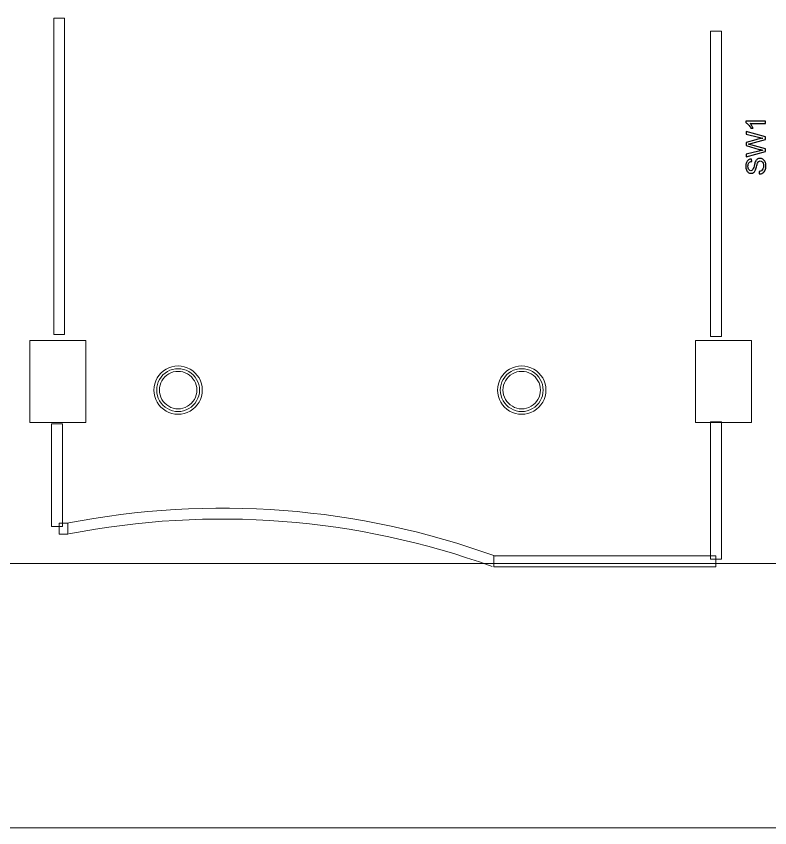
# Model space of a CAD drawing. Header units: millimetres. Extents: x -62 to 58, y -47 to 48.
# Drawn here: x 16.11 to 33.65, y -41.97 to -23.07 of the extents above; entities that cross this region are included whole.
import ezdxf

# ---------------------------------------------------------------- set-up
doc = ezdxf.new("R2010")
doc.units = ezdxf.units.MM
doc.header["$MEASUREMENT"] = 0
for name, color, linetype in [('BG_OUTLINE', 7, 'Continuous'), ('PG_SILKSCREEN_TOP', 7, 'Continuous'), ('PIN_SOLDERMASK_TOP', 7, 'Continuous'), ('RD_SILKSCREEN_TOP', 7, 'Continuous')]:
    doc.layers.add(name, color=color, linetype=linetype)

msp = doc.modelspace()

# ---------------------------------------------------------------- linework, layer by layer
at = {"layer": 'BG_OUTLINE', "lineweight": 9}
for points, knots in [([(-39.9999, -35.8165), (-39.9999, -35.8165), (-39.9999, 34.1833), (-39.9999, 34.1833), (-39.9999, 34.1833), (-39.9999, 34.1833), (39.9999, 34.1833), (39.9999, 34.1833), (39.9999, 34.1833), (39.9999, 34.1833), (39.9999, -35.8165), (39.9999, -35.8165), (39.9999, -35.8165), (39.9999, -35.8165), (-39.9999, -35.8165), (-39.9999, -35.8165)], [0, 0, 0, 0, 0.25, 0.25, 0.25, 0.25, 0.5, 0.5, 0.5, 0.5, 0.75, 0.75, 0.75, 0.75, 1, 1, 1, 1]), ([(20.3753, -31.7756), (20.3753, -31.5974), (20.2803, -31.4327), (20.1259, -31.3436), (20.1259, -31.3436), (19.9716, -31.2544), (19.7814, -31.2544), (19.627, -31.3436), (19.627, -31.3436), (19.4727, -31.4327), (19.3776, -31.5974), (19.3776, -31.7756), (19.3776, -31.7756), (19.3776, -31.9538), (19.4727, -32.1185), (19.627, -32.2076), (19.627, -32.2076), (19.7814, -32.2968), (19.9716, -32.2968), (20.1259, -32.2076), (20.1259, -32.2076), (20.2803, -32.1185), (20.3753, -31.9538), (20.3753, -31.7756)], [0, 0, 0, 0, 0.1666667, 0.1666667, 0.1666667, 0.1666667, 0.3333333, 0.3333333, 0.3333333, 0.3333333, 0.5, 0.5, 0.5, 0.5, 0.6666667, 0.6666667, 0.6666667, 0.6666667, 0.8333333, 0.8333333, 0.8333333, 0.8333333, 1, 1, 1, 1]), ([(28.3754, -31.7756), (28.3754, -31.5974), (28.2803, -31.4327), (28.1259, -31.3435), (28.1259, -31.3435), (27.9715, -31.2544), (27.7814, -31.2544), (27.627, -31.3435), (27.627, -31.3435), (27.4726, -31.4327), (27.3775, -31.5974), (27.3775, -31.7756), (27.3775, -31.7756), (27.3775, -31.9538), (27.4726, -32.1185), (27.627, -32.2077), (27.627, -32.2077), (27.7814, -32.2968), (27.9715, -32.2968), (28.1259, -32.2077), (28.1259, -32.2077), (28.2803, -32.1185), (28.3754, -31.9538), (28.3754, -31.7756)], [0, 0, 0, 0, 0.1666667, 0.1666667, 0.1666667, 0.1666667, 0.3333333, 0.3333333, 0.3333333, 0.3333333, 0.5, 0.5, 0.5, 0.5, 0.6666667, 0.6666667, 0.6666667, 0.6666667, 0.8333333, 0.8333333, 0.8333333, 0.8333333, 1, 1, 1, 1])]:
    msp.add_open_spline(points, degree=3, knots=knots, dxfattribs=at)
at = {"layer": 'BG_OUTLINE', "lineweight": 20}
msp.add_open_spline([(12.5292, -41.9667), (12.5292, -41.9667), (39.9999, -41.9667), (39.9999, -41.9667)], degree=3, dxfattribs=at)
at = {"layer": 'PG_SILKSCREEN_TOP', "lineweight": 9}
for points, knots in [([(16.9808, -23.114), (16.9808, -23.114), (17.2348, -23.114), (17.2348, -23.114), (17.2348, -23.114), (17.2348, -23.114), (17.2348, -30.48), (17.2348, -30.48), (17.2348, -30.48), (17.2348, -30.48), (16.9808, -30.48), (16.9808, -30.48), (16.9808, -30.48), (16.9808, -30.48), (16.9808, -23.114), (16.9808, -23.114)], [0, 0, 0, 0, 0.25, 0.25, 0.25, 0.25, 0.5, 0.5, 0.5, 0.5, 0.75, 0.75, 0.75, 0.75, 1, 1, 1, 1]), ([(32.2716, -23.4188), (32.2716, -23.4188), (32.5256, -23.4188), (32.5256, -23.4188), (32.5256, -23.4188), (32.5256, -23.4188), (32.5256, -30.5308), (32.5256, -30.5308), (32.5256, -30.5308), (32.5256, -30.5308), (32.2716, -30.5308), (32.2716, -30.5308), (32.2716, -30.5308), (32.2716, -30.5308), (32.2716, -23.4188), (32.2716, -23.4188)], [0, 0, 0, 0, 0.25, 0.25, 0.25, 0.25, 0.5, 0.5, 0.5, 0.5, 0.75, 0.75, 0.75, 0.75, 1, 1, 1, 1]), ([(19.3131, -31.7756), (19.3131, -31.5743), (19.4205, -31.3883), (19.5948, -31.2877), (19.5948, -31.2877), (19.7691, -31.1871), (19.9838, -31.1871), (20.1582, -31.2877), (20.1582, -31.2877), (20.3325, -31.3883), (20.4398, -31.5743), (20.4398, -31.7756)], [0, 0, 0, 0, 0.3333333, 0.3333333, 0.3333333, 0.3333333, 0.6666667, 0.6666667, 0.6666667, 0.6666667, 1, 1, 1, 1]), ([(20.3128, -31.7756), (20.3128, -31.6197), (20.2297, -31.4756), (20.0947, -31.3977), (20.0947, -31.3977), (19.9596, -31.3197), (19.7933, -31.3197), (19.6583, -31.3977), (19.6583, -31.3977), (19.5233, -31.4756), (19.4401, -31.6197), (19.4401, -31.7756)], [0, 0, 0, 0, 0.3333333, 0.3333333, 0.3333333, 0.3333333, 0.6666667, 0.6666667, 0.6666667, 0.6666667, 1, 1, 1, 1]), ([(27.3131, -31.7756), (27.3131, -31.5743), (27.4204, -31.3883), (27.5948, -31.2877), (27.5948, -31.2877), (27.7691, -31.187), (27.9838, -31.187), (28.1581, -31.2877), (28.1581, -31.2877), (28.3325, -31.3883), (28.4398, -31.5743), (28.4398, -31.7756)], [0, 0, 0, 0, 0.3333333, 0.3333333, 0.3333333, 0.3333333, 0.6666667, 0.6666667, 0.6666667, 0.6666667, 1, 1, 1, 1]), ([(28.3128, -31.7756), (28.3128, -31.6197), (28.2297, -31.4756), (28.0946, -31.3977), (28.0946, -31.3977), (27.9596, -31.3197), (27.7933, -31.3197), (27.6583, -31.3977), (27.6583, -31.3977), (27.5232, -31.4756), (27.4401, -31.6197), (27.4401, -31.7756)], [0, 0, 0, 0, 0.3333333, 0.3333333, 0.3333333, 0.3333333, 0.6666667, 0.6666667, 0.6666667, 0.6666667, 1, 1, 1, 1]), ([(20.4398, -31.7756), (20.4398, -31.9769), (20.3325, -32.1629), (20.1582, -32.2635), (20.1582, -32.2635), (19.9838, -32.3641), (19.7691, -32.3641), (19.5948, -32.2635), (19.5948, -32.2635), (19.4205, -32.1629), (19.3131, -31.9769), (19.3131, -31.7756)], [0, 0, 0, 0, 0.3333333, 0.3333333, 0.3333333, 0.3333333, 0.6666667, 0.6666667, 0.6666667, 0.6666667, 1, 1, 1, 1]), ([(19.4401, -31.7756), (19.4401, -31.9315), (19.5233, -32.0756), (19.6583, -32.1535), (19.6583, -32.1535), (19.7933, -32.2315), (19.9596, -32.2315), (20.0947, -32.1535), (20.0947, -32.1535), (20.2297, -32.0756), (20.3128, -31.9315), (20.3128, -31.7756)], [0, 0, 0, 0, 0.3333333, 0.3333333, 0.3333333, 0.3333333, 0.6666667, 0.6666667, 0.6666667, 0.6666667, 1, 1, 1, 1]), ([(28.4398, -31.7756), (28.4398, -31.9769), (28.3325, -32.1629), (28.1581, -32.2635), (28.1581, -32.2635), (27.9838, -32.3642), (27.7691, -32.3642), (27.5948, -32.2635), (27.5948, -32.2635), (27.4204, -32.1629), (27.3131, -31.9769), (27.3131, -31.7756)], [0, 0, 0, 0, 0.3333333, 0.3333333, 0.3333333, 0.3333333, 0.6666667, 0.6666667, 0.6666667, 0.6666667, 1, 1, 1, 1]), ([(27.4401, -31.7756), (27.4401, -31.9315), (27.5232, -32.0756), (27.6583, -32.1535), (27.6583, -32.1535), (27.7933, -32.2315), (27.9596, -32.2315), (28.0946, -32.1535), (28.0946, -32.1535), (28.2297, -32.0756), (28.3128, -31.9315), (28.3128, -31.7756)], [0, 0, 0, 0, 0.3333333, 0.3333333, 0.3333333, 0.3333333, 0.6666667, 0.6666667, 0.6666667, 0.6666667, 1, 1, 1, 1]), ([(16.93, -32.5628), (16.93, -32.5628), (17.184, -32.5628), (17.184, -32.5628), (17.184, -32.5628), (17.184, -32.5628), (17.184, -34.9504), (17.184, -34.9504), (17.184, -34.9504), (17.184, -34.9504), (16.93, -34.9504), (16.93, -34.9504), (16.93, -34.9504), (16.93, -34.9504), (16.93, -32.5628), (16.93, -32.5628)], [0, 0, 0, 0, 0.25, 0.25, 0.25, 0.25, 0.5, 0.5, 0.5, 0.5, 0.75, 0.75, 0.75, 0.75, 1, 1, 1, 1]), ([(32.2716, -32.512), (32.2716, -32.512), (32.5256, -32.512), (32.5256, -32.512), (32.5256, -32.512), (32.5256, -32.512), (32.5256, -35.7124), (32.5256, -35.7124), (32.5256, -35.7124), (32.5256, -35.7124), (32.2716, -35.7124), (32.2716, -35.7124), (32.2716, -35.7124), (32.2716, -35.7124), (32.2716, -32.512), (32.2716, -32.512)], [0, 0, 0, 0, 0.25, 0.25, 0.25, 0.25, 0.5, 0.5, 0.5, 0.5, 0.75, 0.75, 0.75, 0.75, 1, 1, 1, 1]), ([(17.1078, -35.1282), (17.1078, -35.1282), (17.1078, -34.8742), (17.1078, -34.8742), (17.1078, -34.8742), (17.1078, -34.8742), (17.311, -34.8742), (17.311, -34.8742), (17.311, -34.8742), (17.311, -34.8742), (17.311, -35.1282), (17.311, -35.1282), (17.311, -35.1282), (17.311, -35.1282), (17.1078, -35.1282), (17.1078, -35.1282)], [0, 0, 0, 0, 0.25, 0.25, 0.25, 0.25, 0.5, 0.5, 0.5, 0.5, 0.75, 0.75, 0.75, 0.75, 1, 1, 1, 1]), ([(27.2302, -35.8901), (27.2302, -35.8901), (27.2302, -35.6362), (27.2302, -35.6362), (27.2302, -35.6362), (27.2302, -35.6362), (32.3986, -35.6362), (32.3986, -35.6362), (32.3986, -35.6362), (32.3986, -35.6362), (32.3986, -35.8901), (32.3986, -35.8901), (32.3986, -35.8901), (32.3986, -35.8901), (27.2302, -35.8901), (27.2302, -35.8901)], [0, 0, 0, 0, 0.25, 0.25, 0.25, 0.25, 0.5, 0.5, 0.5, 0.5, 0.75, 0.75, 0.75, 0.75, 1, 1, 1, 1])]:
    msp.add_open_spline(points, degree=3, knots=knots, dxfattribs=at)
for points in [[(17.2865, -34.8765), (20.6227, -34.2188), (24.0768, -34.4845), (27.2735, -35.6438)], [(27.187, -35.8825), (24.0326, -34.7386), (20.6276, -34.4767), (17.3356, -35.1258)]]:
    msp.add_open_spline(points, degree=3, dxfattribs=at)
at = {"layer": 'PIN_SOLDERMASK_TOP', "lineweight": 9}
for points in [[(16.4256, -32.5263), (16.4256, -32.5263), (16.4256, -30.6246), (16.4256, -30.6246), (16.4256, -30.6246), (16.4256, -30.6246), (17.7271, -30.6246), (17.7271, -30.6246), (17.7271, -30.6246), (17.7271, -30.6246), (17.7271, -32.5263), (17.7271, -32.5263), (17.7271, -32.5263), (17.7271, -32.5263), (16.4256, -32.5263), (16.4256, -32.5263)], [(31.9257, -32.5263), (31.9257, -32.5263), (31.9257, -30.6246), (31.9257, -30.6246), (31.9257, -30.6246), (31.9257, -30.6246), (33.2272, -30.6246), (33.2272, -30.6246), (33.2272, -30.6246), (33.2272, -30.6246), (33.2272, -32.5263), (33.2272, -32.5263), (33.2272, -32.5263), (33.2272, -32.5263), (31.9257, -32.5263), (31.9257, -32.5263)]]:
    msp.add_open_spline(points, degree=3, knots=[0, 0, 0, 0, 0.25, 0.25, 0.25, 0.25, 0.5, 0.5, 0.5, 0.5, 0.75, 0.75, 0.75, 0.75, 1, 1, 1, 1], dxfattribs=at)
at = {"layer": 'RD_SILKSCREEN_TOP', "color": 142}
for points, knots in [([(33.5533, -25.5123), (33.5533, -25.5123), (33.5533, -25.568), (33.5533, -25.568), (33.5533, -25.568), (33.5533, -25.568), (33.1977, -25.568), (33.1977, -25.568), (33.1977, -25.568), (33.2105, -25.5815), (33.2233, -25.599), (33.2361, -25.6208), (33.2361, -25.6208), (33.2489, -25.6428), (33.2586, -25.6623), (33.2649, -25.6797), (33.2649, -25.6797), (33.2649, -25.6797), (33.211, -25.6797), (33.211, -25.6797), (33.211, -25.6797), (33.1963, -25.6485), (33.1785, -25.6212), (33.1577, -25.5978), (33.1577, -25.5978), (33.1367, -25.5745), (33.1165, -25.5579), (33.0968, -25.5481), (33.0968, -25.5481), (33.0968, -25.5481), (33.0968, -25.5123), (33.0968, -25.5123), (33.0968, -25.5123), (33.0968, -25.5123), (33.5533, -25.5123), (33.5533, -25.5123)], [0, 0, 0, 0, 0.1111111, 0.1111111, 0.1111111, 0.1111111, 0.2222222, 0.2222222, 0.2222222, 0.2222222, 0.3333333, 0.3333333, 0.3333333, 0.3333333, 0.4444444, 0.4444444, 0.4444444, 0.4444444, 0.5555556, 0.5555556, 0.5555556, 0.5555556, 0.6666667, 0.6666667, 0.6666667, 0.6666667, 0.7777778, 0.7777778, 0.7777778, 0.7777778, 0.8888889, 0.8888889, 0.8888889, 0.8888889, 1, 1, 1, 1]), ([(33.5533, -26.2197), (33.5533, -26.2197), (33.0987, -26.3404), (33.0987, -26.3404), (33.0987, -26.3404), (33.0987, -26.3404), (33.0987, -26.2787), (33.0987, -26.2787), (33.0987, -26.2787), (33.0987, -26.2787), (33.3967, -26.2095), (33.3967, -26.2095), (33.3967, -26.2095), (33.4279, -26.2021), (33.4589, -26.1957), (33.4897, -26.1903), (33.4897, -26.1903), (33.4411, -26.1787), (33.4132, -26.1719), (33.4057, -26.1698), (33.4057, -26.1698), (33.4057, -26.1698), (33.0987, -26.0833), (33.0987, -26.0833), (33.0987, -26.0833), (33.0987, -26.0833), (33.0987, -26.0107), (33.0987, -26.0107), (33.0987, -26.0107), (33.0987, -26.0107), (33.3288, -25.9456), (33.3288, -25.9456), (33.3288, -25.9456), (33.3859, -25.9293), (33.4395, -25.9176), (33.4897, -25.9103), (33.4897, -25.9103), (33.461, -25.9046), (33.428, -25.8969), (33.3908, -25.8876), (33.3908, -25.8876), (33.3908, -25.8876), (33.0987, -25.8164), (33.0987, -25.8164), (33.0987, -25.8164), (33.0987, -25.8164), (33.0987, -25.7559), (33.0987, -25.7559), (33.0987, -25.7559), (33.0987, -25.7559), (33.5533, -25.8805), (33.5533, -25.8805), (33.5533, -25.8805), (33.5533, -25.8805), (33.5533, -25.9385), (33.5533, -25.9385), (33.5533, -25.9385), (33.5533, -25.9385), (33.207, -26.0343), (33.207, -26.0343), (33.207, -26.0343), (33.178, -26.0423), (33.1602, -26.0471), (33.1537, -26.0486), (33.1537, -26.0486), (33.1745, -26.0534), (33.1923, -26.0578), (33.207, -26.0619), (33.207, -26.0619), (33.207, -26.0619), (33.5533, -26.1583), (33.5533, -26.1583), (33.5533, -26.1583), (33.5533, -26.1583), (33.5533, -26.2197), (33.5533, -26.2197)], [0, 0, 0, 0, 0.0526316, 0.0526316, 0.0526316, 0.0526316, 0.1052632, 0.1052632, 0.1052632, 0.1052632, 0.1578947, 0.1578947, 0.1578947, 0.1578947, 0.2105263, 0.2105263, 0.2105263, 0.2105263, 0.2631579, 0.2631579, 0.2631579, 0.2631579, 0.3157895, 0.3157895, 0.3157895, 0.3157895, 0.3684211, 0.3684211, 0.3684211, 0.3684211, 0.4210526, 0.4210526, 0.4210526, 0.4210526, 0.4736842, 0.4736842, 0.4736842, 0.4736842, 0.5263158, 0.5263158, 0.5263158, 0.5263158, 0.5789474, 0.5789474, 0.5789474, 0.5789474, 0.6315789, 0.6315789, 0.6315789, 0.6315789, 0.6842105, 0.6842105, 0.6842105, 0.6842105, 0.7368421, 0.7368421, 0.7368421, 0.7368421, 0.7894737, 0.7894737, 0.7894737, 0.7894737, 0.8421053, 0.8421053, 0.8421053, 0.8421053, 0.8947368, 0.8947368, 0.8947368, 0.8947368, 0.9473684, 0.9473684, 0.9473684, 0.9473684, 1, 1, 1, 1]), ([(33.4073, -26.743), (33.4073, -26.743), (33.4023, -26.6863), (33.4023, -26.6863), (33.4023, -26.6863), (33.425, -26.6837), (33.4437, -26.6774), (33.4583, -26.6676), (33.4583, -26.6676), (33.4729, -26.6577), (33.4846, -26.6425), (33.4936, -26.6218), (33.4936, -26.6218), (33.5026, -26.6012), (33.5071, -26.5779), (33.5071, -26.5521), (33.5071, -26.5521), (33.5071, -26.5291), (33.5037, -26.5089), (33.4969, -26.4914), (33.4969, -26.4914), (33.49, -26.4738), (33.4807, -26.4607), (33.4688, -26.4521), (33.4688, -26.4521), (33.4569, -26.4435), (33.444, -26.4392), (33.4299, -26.4392), (33.4299, -26.4392), (33.4156, -26.4392), (33.4032, -26.4433), (33.3925, -26.4517), (33.3925, -26.4517), (33.3819, -26.4599), (33.373, -26.4736), (33.3658, -26.4925), (33.3658, -26.4925), (33.361, -26.5048), (33.3536, -26.5317), (33.3435, -26.5735), (33.3435, -26.5735), (33.3335, -26.6152), (33.3241, -26.6445), (33.3152, -26.6612), (33.3152, -26.6612), (33.3039, -26.6829), (33.2897, -26.6991), (33.2728, -26.7098), (33.2728, -26.7098), (33.256, -26.7204), (33.2372, -26.7257), (33.2162, -26.7257), (33.2162, -26.7257), (33.1934, -26.7257), (33.1719, -26.7192), (33.152, -26.7062), (33.152, -26.7062), (33.132, -26.6932), (33.1168, -26.6741), (33.1065, -26.6492), (33.1065, -26.6492), (33.0962, -26.6241), (33.091, -26.5963), (33.091, -26.5658), (33.091, -26.5658), (33.091, -26.532), (33.0964, -26.5024), (33.1073, -26.4765), (33.1073, -26.4765), (33.1181, -26.4508), (33.1341, -26.431), (33.1552, -26.4172), (33.1552, -26.4172), (33.1762, -26.4034), (33.2001, -26.3959), (33.2268, -26.3948), (33.2268, -26.3948), (33.2268, -26.3948), (33.2311, -26.4525), (33.2311, -26.4525), (33.2311, -26.4525), (33.2025, -26.4557), (33.1807, -26.4662), (33.1661, -26.4841), (33.1661, -26.4841), (33.1513, -26.5019), (33.144, -26.5283), (33.144, -26.5632), (33.144, -26.5632), (33.144, -26.5996), (33.1507, -26.6261), (33.164, -26.6428), (33.164, -26.6428), (33.1774, -26.6594), (33.1935, -26.6678), (33.2122, -26.6678), (33.2122, -26.6678), (33.2286, -26.6678), (33.242, -26.6619), (33.2525, -26.6501), (33.2525, -26.6501), (33.2631, -26.6385), (33.2739, -26.6083), (33.2849, -26.5594), (33.2849, -26.5594), (33.296, -26.5105), (33.3057, -26.477), (33.3139, -26.4588), (33.3139, -26.4588), (33.3262, -26.4323), (33.3416, -26.4127), (33.3603, -26.4001), (33.3603, -26.4001), (33.379, -26.3875), (33.4006, -26.3813), (33.4249, -26.3813), (33.4249, -26.3813), (33.4492, -26.3813), (33.4719, -26.3882), (33.4933, -26.402), (33.4933, -26.402), (33.5147, -26.4159), (33.5313, -26.4358), (33.5432, -26.4617), (33.5432, -26.4617), (33.5551, -26.4876), (33.561, -26.5169), (33.561, -26.5492), (33.561, -26.5492), (33.561, -26.5904), (33.5551, -26.6249), (33.543, -26.6526), (33.543, -26.6526), (33.5311, -26.6805), (33.5131, -26.7023), (33.489, -26.7182), (33.489, -26.7182), (33.4649, -26.7339), (33.4376, -26.7423), (33.4073, -26.743)], [0, 0, 0, 0, 0.0285714, 0.0285714, 0.0285714, 0.0285714, 0.0571429, 0.0571429, 0.0571429, 0.0571429, 0.0857143, 0.0857143, 0.0857143, 0.0857143, 0.1142857, 0.1142857, 0.1142857, 0.1142857, 0.1428571, 0.1428571, 0.1428571, 0.1428571, 0.1714286, 0.1714286, 0.1714286, 0.1714286, 0.2, 0.2, 0.2, 0.2, 0.2285714, 0.2285714, 0.2285714, 0.2285714, 0.2571429, 0.2571429, 0.2571429, 0.2571429, 0.2857143, 0.2857143, 0.2857143, 0.2857143, 0.3142857, 0.3142857, 0.3142857, 0.3142857, 0.3428571, 0.3428571, 0.3428571, 0.3428571, 0.3714286, 0.3714286, 0.3714286, 0.3714286, 0.4, 0.4, 0.4, 0.4, 0.4285714, 0.4285714, 0.4285714, 0.4285714, 0.4571429, 0.4571429, 0.4571429, 0.4571429, 0.4857143, 0.4857143, 0.4857143, 0.4857143, 0.5142857, 0.5142857, 0.5142857, 0.5142857, 0.5428571, 0.5428571, 0.5428571, 0.5428571, 0.5714286, 0.5714286, 0.5714286, 0.5714286, 0.6, 0.6, 0.6, 0.6, 0.6285714, 0.6285714, 0.6285714, 0.6285714, 0.6571429, 0.6571429, 0.6571429, 0.6571429, 0.6857143, 0.6857143, 0.6857143, 0.6857143, 0.7142857, 0.7142857, 0.7142857, 0.7142857, 0.7428571, 0.7428571, 0.7428571, 0.7428571, 0.7714286, 0.7714286, 0.7714286, 0.7714286, 0.8, 0.8, 0.8, 0.8, 0.8285714, 0.8285714, 0.8285714, 0.8285714, 0.8571429, 0.8571429, 0.8571429, 0.8571429, 0.8857143, 0.8857143, 0.8857143, 0.8857143, 0.9142857, 0.9142857, 0.9142857, 0.9142857, 0.9428571, 0.9428571, 0.9428571, 0.9428571, 0.9714286, 0.9714286, 0.9714286, 0.9714286, 1, 1, 1, 1])]:
    msp.add_open_spline(points, degree=3, knots=knots, dxfattribs=at)

doc.saveas('drawing.dxf')
